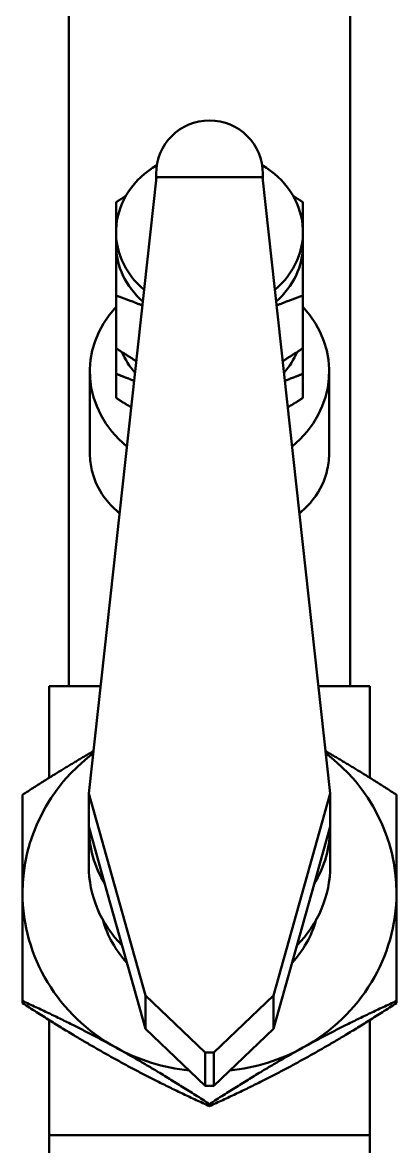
# Model space of a CAD drawing. Header units: inches. Extents: x 11 to 1621, y 11 to 1332.
# Drawn here: x 759.88 to 761.63, y 380.47 to 385.73 of the extents above; entities that cross this region are included whole.
import ezdxf

# ---------------------------------------------------------------- set-up
doc = ezdxf.new("R2010")
doc.units = ezdxf.units.IN
doc.header["$LTSCALE"] = 48
doc.header["$MEASUREMENT"] = 0
doc.layers.add('Visible (ANSI)', color=7, linetype='Continuous', lineweight=50)

msp = doc.modelspace()

# ---------------------------------------------------------------- linework, layer by layer
at = {"layer": 'Visible (ANSI)'}
for p, q in [((761.409929, 382.622457), (761.409929, 392.4337)), ((760.094929, 392.344578), (760.094929, 382.622457)), ((760.502429, 385.02387), (760.502429, 384.98625)), ((761.002429, 384.98625), (761.002429, 385.02387)), ((760.504844, 385.008221), (760.187429, 382.120181)), ((761.000014, 385.008221), (760.504844, 385.008221)), ((761.317429, 382.120181), (761.000014, 385.008221)), ((760.314929, 384.750991), (760.314929, 384.690991)), ((761.189929, 384.750991), (761.189929, 384.690991)), ((760.314929, 384.206779), (760.314929, 384.452703)), ((761.189929, 384.206779), (761.189929, 384.452703)), ((760.192429, 384.097241), (760.192429, 383.720991)), ((760.314929, 383.973771), (760.314929, 384.086461)), ((761.189929, 383.973771), (761.189929, 384.086461)), ((761.312429, 384.097241), (761.312429, 383.720991)), ((760.002429, 382.622457), (760.002429, 382.193904)), ((760.242633, 382.622457), (760.002429, 382.622457)), ((761.502429, 382.622457), (761.262226, 382.622457)), ((761.502429, 382.193904), (761.502429, 382.622457)), ((760.187429, 382.120181), (760.452798, 381.173086)), ((760.187429, 382.120181), (760.187429, 381.965224)), ((761.052061, 381.173086), (761.317429, 382.120181)), ((761.317429, 381.965224), (761.317429, 382.120181)), ((760.263125, 381.695067), (760.187429, 381.965224)), ((760.187429, 381.965224), (760.187429, 381.781029)), ((761.317429, 381.965224), (761.241734, 381.695067)), ((761.317429, 381.965224), (761.317429, 381.781029)), ((760.452798, 381.018129), (760.263125, 381.695067)), ((761.241734, 381.695067), (761.052061, 381.018129)), ((759.877429, 381.138039), (759.877429, 381.147891)), ((760.452798, 381.173086), (760.732429, 380.905673)), ((760.452798, 381.018129), (760.452798, 381.173086)), ((760.772429, 380.905673), (761.052061, 381.173086)), ((761.052061, 381.173086), (761.052061, 381.018129)), ((761.627429, 381.138039), (761.627429, 381.147891)), ((760.002429, 381.058241), (760.002429, 380.518586)), ((761.502429, 380.518586), (761.502429, 381.058241)), ((760.732429, 380.750716), (760.452798, 381.018129)), ((761.052061, 381.018129), (760.772429, 380.750716)), ((760.732429, 380.905673), (760.772429, 380.905673)), ((760.732429, 380.905673), (760.732429, 380.750716)), ((760.772429, 380.750716), (760.772429, 380.905673)), ((760.772429, 380.750716), (760.732429, 380.750716)), ((760.752429, 380.654931), (760.752429, 380.664783)), ((760.002429, 380.518586), (760.002429, 380.115114)), ((760.002429, 380.518586), (761.502429, 380.518586)), ((761.502429, 380.518586), (761.502429, 380.115114))]:
    msp.add_line(p, q, dxfattribs=at)
msp.add_arc((760.752429, 385.02387), 0.25, 0, 180, dxfattribs=at)
for centre, major_axis, ratio, start_param, end_param in [((760.752429, 384.750991), (-0.4375, 0), 0.8660254, 5.31170239, 7.08050045), ((760.752429, 384.750991), (0.4375, 0), 0.8660254, 5.48587017, 7.25466823), ((760.752429, 384.690991), (-0.4375, 0), 0.8660254, 0, 0.77788642), ((760.752429, 384.690991), (0.4375, 0), 0.8660254, 5.50529889, 6.28318531), ((760.752429, 384.097241), (-0.56, 0), 0.8660254, 5.6090548, 7.09274506), ((760.752429, 384.097241), (0.56, 0), 0.8660254, 5.47362555, 6.95731581), ((760.752429, 384.320991), (-0.4375, 0), 0.8660254, 0.35688288, 0.6498962), ((760.752429, 384.320991), (0.4375, 0), 0.8660254, 5.63328911, 5.92630242), ((760.752429, 381.653848), (-0.875, 0), 0.95630476, 5.3836705, 6.28318531), ((760.752429, 381.653848), (0.875, 0), 0.95630476, 0, 0.8995148), ((760.752429, 381.965224), (-0.565, 0), 0.95630476, 0, 0.52359878), ((760.752429, 381.965224), (0.565, 0), 0.95630476, 5.75958653, 6.28318531), ((760.752429, 381.781029), (-0.565, 0), 0.95630476, 0, 0.76156778), ((760.752429, 381.781029), (0.565, 0), 0.95630476, 5.52161752, 6.28318531), ((760.752429, 381.653848), (-0.875, 0), 0.95630476, 0, 1.04719755), ((760.752429, 381.653848), (0.875, 0), 0.95630476, 5.23598776, 6.28318531), ((760.752429, 381.653848), (-0.51565, 0), 0.95630476, 0.2628904, 0.7242991), ((760.752429, 381.653848), (0.51565, 0), 0.95630476, 5.55888621, 6.0202949), ((760.752429, 381.653848), (0.875, 0), 0.95630476, 4.1887902, 4.60415884), ((760.752429, 381.653848), (0.875, 0), 0.95630476, 4.82061912, 5.23598776)]:
    msp.add_ellipse(centre, major_axis=major_axis, ratio=ratio, start_param=start_param, end_param=end_param, dxfattribs=at)
for points, weights in [([(760.314929, 384.890203), (760.338557, 384.905955), (760.361043, 384.920306)], [1, 1.00742498602, 1.01194491941]), ([(761.143815, 384.920306), (761.166301, 384.905955), (761.189929, 384.890203)], [1.01194491941, 1.00742498602, 1]), ([(760.314929, 384.750991), (760.314929, 384.820476), (760.314929, 384.890203)], [1.01575332818, 1.02679951183, 1]), ([(761.189929, 384.890203), (761.189929, 384.820476), (761.189929, 384.750991)], [1, 1.02679951183, 1.01575332818]), ([(760.314929, 384.452703), (760.314929, 384.589469), (760.314929, 384.690991)], [1, 1.0379548493, 1]), ([(761.189929, 384.690991), (761.189929, 384.589469), (761.189929, 384.452703)], [1, 1.0379548493, 1]), ([(760.438705, 384.406446), (760.380321, 384.430905), (760.314929, 384.452703)], [1.01879801887, 1.02082259663, 1]), ([(761.189929, 384.452703), (761.124537, 384.430905), (761.066154, 384.406446)], [1, 1.02082259663, 1.01879801887]), ([(760.314929, 384.206779), (760.364734, 384.173576), (760.410102, 384.146202)], [1, 1.01578081228, 1.018438978]), ([(760.314929, 384.086461), (760.314929, 384.151341), (760.314929, 384.206779)], [1, 1.01816110652, 1.01894231055]), ([(761.094756, 384.146202), (761.140124, 384.173576), (761.189929, 384.206779)], [1.018438978, 1.01578081228, 1]), ([(761.189929, 384.206779), (761.189929, 384.151341), (761.189929, 384.086461)], [1.01894231055, 1.01816110652, 1]), ([(760.399922, 384.053575), (760.359233, 384.070272), (760.314929, 384.086461)], [1.01767895977, 1.01401340215, 1]), ([(761.189929, 384.086461), (761.145625, 384.070272), (761.104936, 384.053575)], [1, 1.01401340215, 1.01767895977]), ([(760.314929, 383.973771), (760.35193, 383.95029), (760.386312, 383.929743)], [1, 1.01167646677, 1.01616861435]), ([(761.118546, 383.929743), (761.152928, 383.95029), (761.189929, 383.973771)], [1.01616861435, 1.01167646677, 1]), ([(759.877429, 382.114106), (760.054457, 382.229099), (760.209251, 382.318732)], [1, 1.02839419431, 1.01430473842]), ([(761.295607, 382.318732), (761.450401, 382.229099), (761.627429, 382.114106)], [1.01430473842, 1.02839419431, 1]), ([(759.877429, 381.653848), (759.877429, 381.878059), (759.877429, 382.114106)], [1, 1.0379548493, 1]), ([(761.627429, 382.114106), (761.627429, 381.878059), (761.627429, 381.653848)], [1, 1.0379548493, 1]), ([(759.877429, 381.147891), (759.877429, 381.429637), (759.877429, 381.653848)], [1, 1.0379548493, 1]), ([(761.627429, 381.653848), (761.627429, 381.429637), (761.627429, 381.147891)], [1, 1.0379548493, 1]), ([(760.314929, 380.929186), (760.111885, 381.041292), (759.877429, 381.147891)], [1, 1.0379548493, 1]), ([(759.877429, 381.138039), (760.111885, 380.985741), (760.314929, 380.873636)], [1, 1.0379548493, 1]), ([(761.627429, 381.147891), (761.392974, 381.041292), (761.189929, 380.929186)], [1, 1.0379548493, 1]), ([(761.189929, 380.873636), (761.392974, 380.985741), (761.627429, 381.138039)], [1, 1.0379548493, 1]), ([(760.752429, 380.664783), (760.517974, 380.817081), (760.314929, 380.929186)], [1, 1.0379548493, 1]), ([(761.189929, 380.929186), (760.986885, 380.817081), (760.752429, 380.664783)], [1, 1.0379548493, 1]), ([(760.314929, 380.873636), (760.517974, 380.76153), (760.752429, 380.654931)], [1, 1.0379548493, 1]), ([(760.752429, 380.654931), (760.986885, 380.76153), (761.189929, 380.873636)], [1, 1.0379548493, 1])]:
    msp.add_rational_spline(points, weights, degree=2, dxfattribs=at)
for points, knots in [([(760.331743, 383.433239), (760.330195, 383.434488), (760.328665, 383.43574), (760.300331, 383.45924), (760.276837, 383.484221), (760.23256, 383.54619), (760.215104, 383.584323), (760.197971, 383.649035), (760.194167, 383.675041), (760.192586, 383.707755), (760.192423, 383.714373), (760.192421, 383.721034)], [-9.81711245, -9.81711245, -9.81711245, -9.81711245, -9.79905067, -9.79905067, -9.47888736, -9.47888736, -9.05555022, -9.05555022, -8.77942495, -8.77942495, -8.70946198, -8.70946198, -8.70946198, -8.70946198]), ([(761.312429, 383.720991), (761.312429, 383.693402), (761.30971, 383.665798), (761.293096, 383.589703), (761.271656, 383.542011), (761.220961, 383.476825), (761.200526, 383.455921), (761.176193, 383.43574), (761.174662, 383.434488), (761.173113, 383.433239)], [-13.06419297, -13.06419297, -13.06419297, -13.06419297, -12.7724999, -12.7724999, -12.24700506, -12.24700506, -11.97460427, -11.97460427, -11.9565425, -11.9565425, -11.9565425, -11.9565425])]:
    msp.add_open_spline(points, degree=3, knots=knots, dxfattribs=at)

doc.saveas('drawing.dxf')
